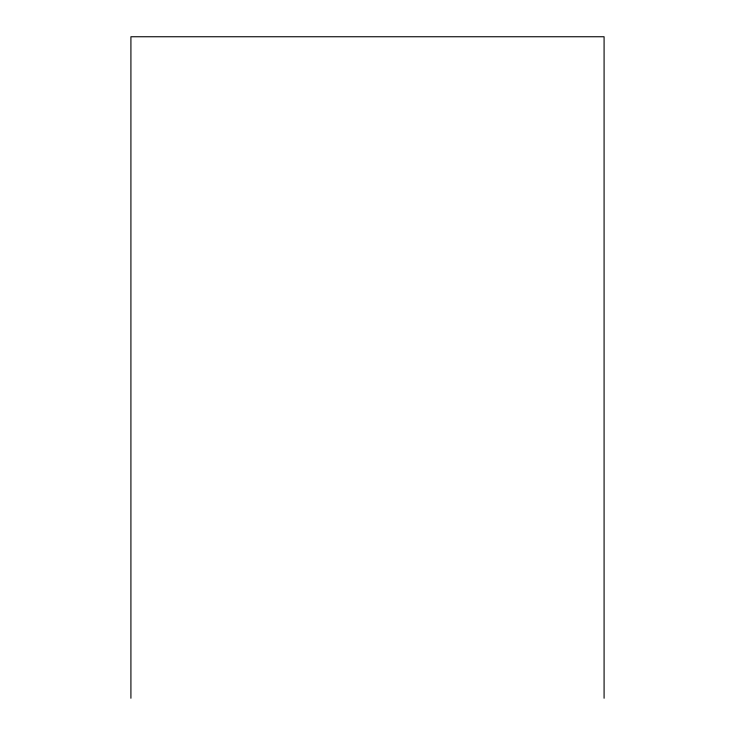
<?xml version="1.0" encoding="UTF-8"?>
<svg xmlns="http://www.w3.org/2000/svg" width="735" height="735" viewBox="0 0 735 735"><rect width="100%" height="100%" fill="white"/><g stroke="black" fill="none" stroke-linecap="round" stroke-linejoin="round"><path stroke-width="1.1" d="M604.087 698.25L604.087 36.75L130.913 36.75L130.913 698.25"/></g></svg>
